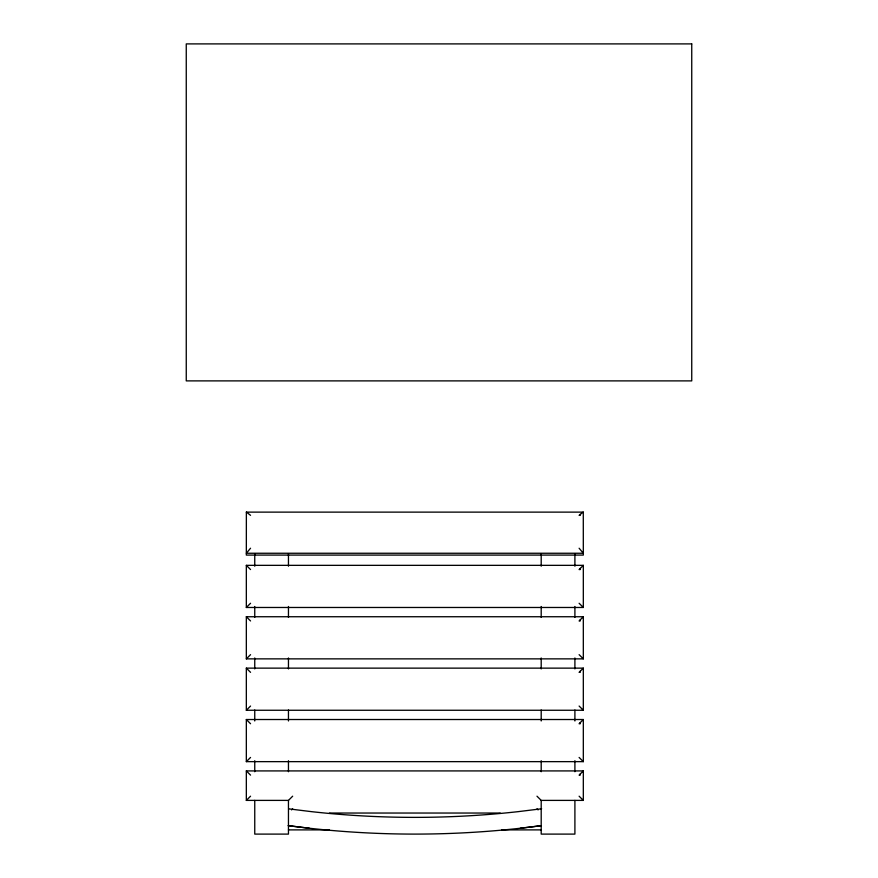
<?xml version="1.0" encoding="UTF-8"?>
<svg xmlns="http://www.w3.org/2000/svg" width="878" height="878" viewBox="0 0 878 878"><rect width="100%" height="100%" fill="white"/><g stroke="black" fill="none" stroke-linecap="round" stroke-linejoin="round"><path stroke-width="1.32" d="M580.204 514.299L580.204 515.364L579.107 515.331L583.288 512.05L583.321 555.083L246.334 555.083L246.367 512.05L250.548 515.331M246.334 607.477L583.321 607.477L583.321 565.344L246.334 565.344L246.334 607.477L250.548 603.263M246.334 658.862L583.321 658.862L583.321 616.74L246.334 616.74L246.334 658.862L250.548 654.648M246.334 710.258L583.321 710.258L583.321 668.136L246.334 668.136L246.334 710.258L250.548 706.044M246.334 761.643L583.321 761.643L583.321 719.521L246.334 719.521L246.334 761.643L250.548 757.44M536.985 796.192L541.199 800.396L583.321 800.396L583.321 770.917L246.334 770.917L246.334 800.396L250.548 796.192M246.334 800.396L288.456 800.396L292.67 796.192M291.573 809.911L292.67 808.825M583.321 565.344L579.107 569.559L580.204 569.559L580.204 568.472M583.321 616.74L579.107 620.955L580.204 620.955L580.204 619.857M583.321 668.136L579.107 672.339L580.204 672.339L580.204 671.253M583.321 719.521L579.107 723.735L580.204 723.735L580.204 722.649M583.321 770.917L579.107 775.131L580.204 775.131L580.204 774.034M250.548 548.223L246.334 553.25L583.321 553.25L579.107 548.223M541.638 808.77L518.382 811.623A935.279 935.279 0 0 1 311.273 811.623L288.763 808.868M520.237 828.25L541.057 825.693M246.334 512.126L583.321 512.126M329.437 813.039L500.219 813.039M288.456 829.886L329.437 829.886M501.579 829.886L541.199 829.886M288.072 825.627L309.418 828.25M579.107 603.263L583.321 607.477M579.107 654.648L583.321 658.862M579.107 706.044L583.321 710.258M579.107 757.44L583.321 761.643M579.107 796.192L583.321 800.396M536.985 808.825L538.082 809.911M246.334 565.344L250.548 569.559M246.334 616.74L250.548 620.955M246.334 668.136L250.548 672.339M246.334 719.521L250.548 723.735M246.334 770.917L250.548 775.131M574.903 553.886L574.903 566.211M574.903 606.489L574.903 617.421M574.903 657.962L574.903 668.926M574.903 710.006L574.903 720.97M574.903 760.688L574.903 771.729M574.903 800.396L574.903 834.1L541.199 834.1L541.199 800.396M541.199 553.886L541.199 566.211M541.199 606.489L541.199 617.421M541.199 657.962L541.199 668.926M541.199 710.006L541.199 720.97M541.199 760.688L541.199 771.729M288.456 553.886L288.456 566.211M288.456 606.489L288.456 617.421M288.456 657.962L288.456 668.926M288.456 710.006L288.456 720.97M288.456 760.688L288.456 771.729M288.456 800.396L288.456 834.1L254.752 834.1L254.752 800.396M254.752 553.886L254.752 566.211M254.752 606.489L254.752 617.421M254.752 657.962L254.752 668.926M254.752 710.006L254.752 720.97M254.752 760.688L254.752 771.729M539.893 825.847A952.004 952.004 0 0 1 289.762 825.847M691.743 43.9L186.257 43.9L186.257 380.887L691.743 380.887L691.743 43.9"/></g></svg>
